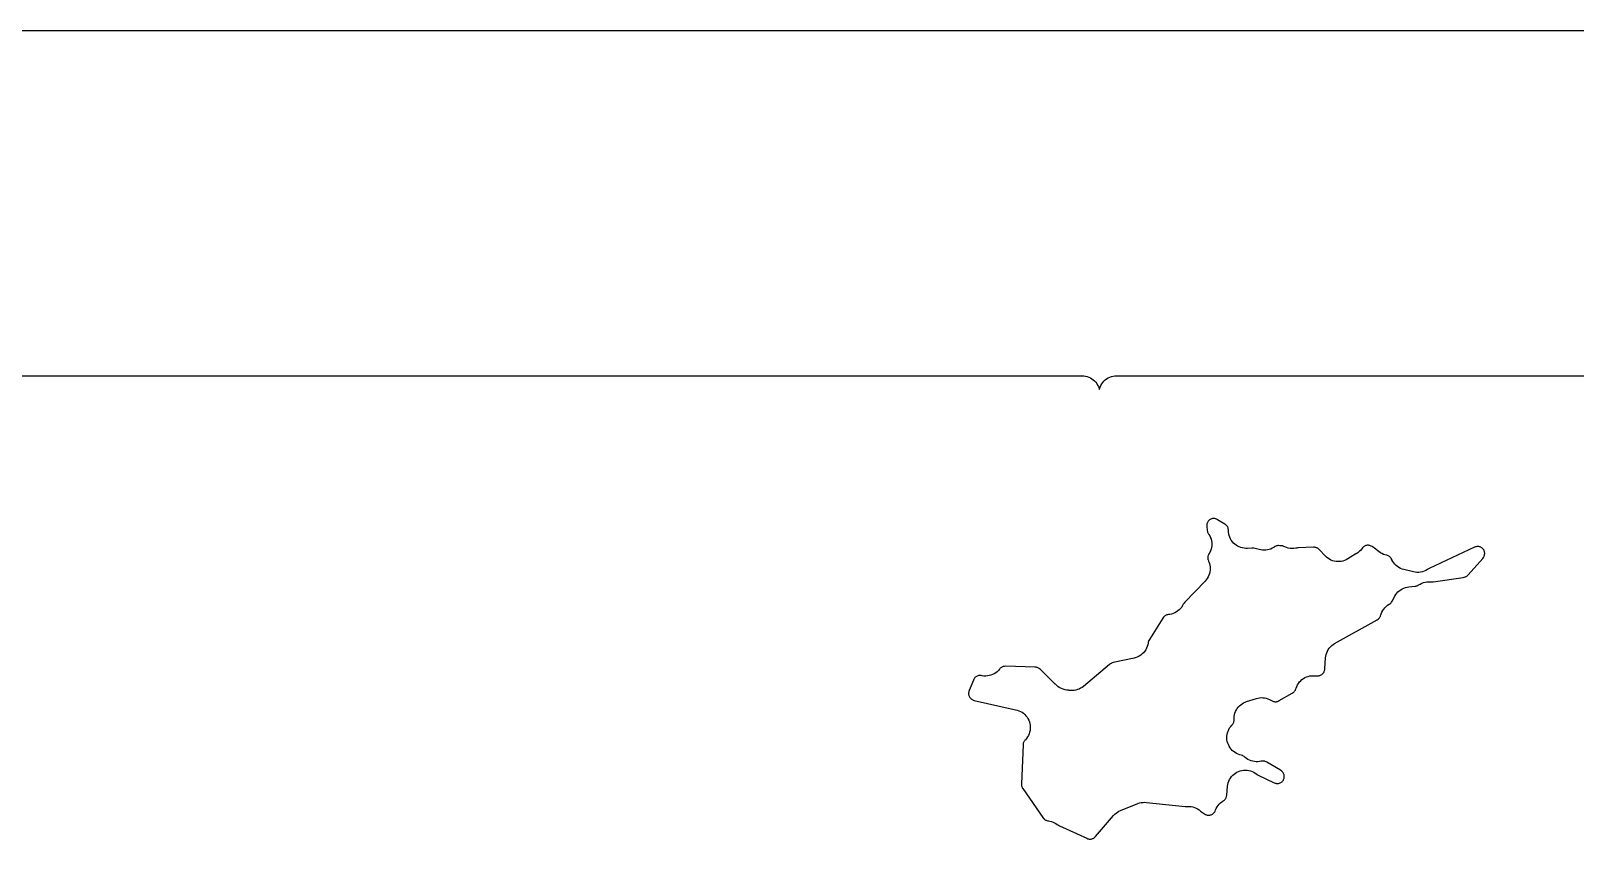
# Model space of a CAD drawing. Header units: metres. Extents: x 0 to 400, y 0 to 202.
# Drawn here: x 232.2 to 288.2, y 173.2 to 202.5 of the extents above; entities that cross this region are included whole.
import ezdxf

# ---------------------------------------------------------------- set-up
doc = ezdxf.new("R2010")
doc.units = ezdxf.units.M

msp = doc.modelspace()

# ---------------------------------------------------------------- linework, layer by layer
for points in [[(399.985, 202.4526), (0.015, 202.4526)], [(173.284, 189.9486), (270.365, 189.9486), (270.428, 189.9456), (270.49, 189.9366), (270.551, 189.9216), (270.611, 189.9006), (270.668, 189.8736), (270.722, 189.8416), (270.773, 189.8046), (270.82, 189.7626), (270.863, 189.7156), (270.9, 189.6656), (270.933, 189.6116), (270.961, 189.5556), (270.983, 189.4956), (270.993, 189.4566), (270.999, 189.4796), (271.02, 189.5406), (271.047, 189.5986), (271.079, 189.6546), (271.117, 189.7066), (271.16, 189.7546), (271.207, 189.7986), (271.258, 189.8366), (271.313, 189.8706), (271.371, 189.8986), (271.432, 189.9196), (271.494, 189.9356), (271.558, 189.9456), (271.622, 189.9486), (301.662, 189.9486)]]:
    msp.add_lwpolyline(points)
msp.add_lwpolyline([(267.238, 179.1826), (267.183, 179.1486), (267.125, 179.1186), (267.065, 179.0956), (267.002, 179.0786), (266.938, 179.0676), (266.874, 179.0636), (266.809, 179.0656), (266.745, 179.0746), (266.703, 179.0826), (266.678, 179.0846), (266.652, 179.0846), (266.628, 179.0826), (266.609, 179.0786), (266.583, 179.0706), (266.56, 179.0616), (266.541, 179.0516), (266.519, 179.0386), (266.501, 179.0236), (266.482, 179.0056), (266.467, 178.9876), (266.453, 178.9686), (266.442, 178.9506), (266.427, 178.9156), (266.274, 178.5356), (266.261, 178.4986), (266.256, 178.4786), (266.253, 178.4536), (266.252, 178.4276), (266.253, 178.4056), (266.256, 178.3836), (266.263, 178.3566), (266.27, 178.3346), (266.281, 178.3126), (266.294, 178.2906), (266.305, 178.2746), (266.321, 178.2566), (266.342, 178.2376), (266.361, 178.2226), (266.381, 178.2096), (266.401, 178.1996), (266.422, 178.1916), (266.461, 178.1806), (267.909, 177.8486), (267.955, 177.8406), (268.017, 177.8266), (268.077, 177.8066), (268.135, 177.7806), (268.19, 177.7486), (268.242, 177.7126), (268.29, 177.6706), (268.334, 177.6246), (268.373, 177.5746), (268.406, 177.5206), (268.435, 177.4636), (268.458, 177.4046), (268.474, 177.3436), (268.485, 177.2806), (268.49, 177.2176), (268.488, 177.1546), (268.48, 177.0916), (268.466, 177.0296), (268.447, 176.9696), (268.421, 176.9116), (268.389, 176.8556), (268.353, 176.8036), (268.312, 176.7556), (268.292, 176.7356), (268.278, 176.7186), (268.266, 176.6976), (268.253, 176.6736), (268.245, 176.6526), (268.238, 176.6306), (268.233, 176.6056), (268.23, 176.5656), (268.169, 175.1616), (268.169, 175.1226), (268.171, 175.1016), (268.176, 175.0786), (268.182, 175.0566), (268.191, 175.0336), (268.201, 175.0136), (268.221, 174.9816), (268.947, 173.9356), (268.971, 173.9046), (268.988, 173.8866), (269.009, 173.8676), (269.027, 173.8556), (269.047, 173.8436), (269.071, 173.8336), (269.095, 173.8256), (269.121, 173.8196), (269.147, 173.8166), (269.205, 173.8066), (269.262, 173.7916), (269.318, 173.7716), (269.371, 173.7456), (269.421, 173.7156), (269.469, 173.6816), (269.491, 173.6646), (269.51, 173.6526), (269.545, 173.6346), (270.538, 173.1806), (270.573, 173.1666), (270.598, 173.1596), (270.627, 173.1546), (270.65, 173.1526), (270.673, 173.1526), (270.697, 173.1556), (270.722, 173.1616), (270.749, 173.1696), (270.768, 173.1786), (270.79, 173.1906), (270.813, 173.2066), (270.83, 173.2216), (270.857, 173.2496), (271.512, 174.0116), (271.555, 174.0566), (271.602, 174.0976), (271.652, 174.1336), (271.707, 174.1646), (271.763, 174.1906), (272.396, 174.4426), (272.455, 174.4626), (272.516, 174.4776), (272.578, 174.4856), (272.64, 174.4886), (272.703, 174.4856), (274.105, 174.3396), (274.15, 174.3376), (274.194, 174.3386), (274.258, 174.3386), (274.321, 174.3316), (274.383, 174.3186), (274.443, 174.2996), (274.502, 174.2746), (274.558, 174.2446), (274.61, 174.2086), (274.663, 174.1686), (274.805, 174.0726), (274.841, 174.0506), (274.862, 174.0396), (274.883, 174.0316), (274.909, 174.0246), (274.933, 174.0206), (274.956, 174.0196), (274.98, 174.0206), (275.007, 174.0236), (275.029, 174.0286), (275.052, 174.0366), (275.075, 174.0466), (275.094, 174.0576), (275.114, 174.0716), (275.133, 174.0876), (275.151, 174.1066), (275.165, 174.1246), (275.179, 174.1466), (275.191, 174.1696), (275.208, 174.2116), (275.233, 174.2676), (275.264, 174.3216), (275.3, 174.3716), (275.34, 174.4186), (275.384, 174.4616), (275.433, 174.4996), (275.485, 174.5326), (275.491, 174.5366), (275.513, 174.5526), (275.531, 174.5686), (275.55, 174.5886), (275.566, 174.6096), (275.58, 174.6316), (275.591, 174.6536), (275.599, 174.6746), (275.605, 174.7016), (275.612, 174.7446), (275.644, 175.0706), (275.654, 175.1336), (275.669, 175.1946), (275.691, 175.2546), (275.718, 175.3126), (275.751, 175.3676), (275.789, 175.4186), (275.831, 175.4656), (275.879, 175.5076), (275.93, 175.5456), (275.984, 175.5786), (276.042, 175.6056), (276.102, 175.6266), (276.164, 175.6426), (276.227, 175.6516), (276.29, 175.6546), (276.354, 175.6516), (276.417, 175.6416), (276.479, 175.6266), (276.539, 175.6046), (276.596, 175.5776), (276.651, 175.5446), (276.702, 175.5066), (276.705, 175.5046), (276.722, 175.4926), (276.758, 175.4736), (277.329, 175.1986), (277.367, 175.1826), (277.389, 175.1756), (277.413, 175.1706), (277.435, 175.1686), (277.462, 175.1686), (277.487, 175.1706), (277.511, 175.1756), (277.533, 175.1816), (277.558, 175.1926), (277.58, 175.2036), (277.598, 175.2166), (277.621, 175.2346), (277.636, 175.2486), (277.652, 175.2696), (277.668, 175.2926), (277.678, 175.3106), (277.687, 175.3336), (277.695, 175.3576), (277.699, 175.3816), (277.702, 175.4076), (277.702, 175.4296), (277.699, 175.4556), (277.694, 175.4836), (277.687, 175.5066), (277.679, 175.5266), (277.667, 175.5476), (277.652, 175.5696), (277.638, 175.5886), (277.623, 175.6026), (277.598, 175.6226), (277.563, 175.6466), (277.074, 175.9396), (277.039, 175.9576), (277.014, 175.9686), (276.991, 175.9756), (276.97, 175.9796), (276.946, 175.9816), (276.921, 175.9826), (276.895, 175.9806), (276.869, 175.9756), (276.864, 175.9746), (276.803, 175.9626), (276.741, 175.9566), (276.678, 175.9566), (276.616, 175.9616), (276.555, 175.9736), (276.495, 175.9916), (276.437, 176.0146), (276.382, 176.0436), (276.329, 176.0776), (276.28, 176.1156), (276.249, 176.1436), (276.226, 176.1596), (276.202, 176.1736), (276.182, 176.1826), (276.143, 176.1956), (276.087, 176.2126), (276.027, 176.2326), (275.969, 176.2586), (275.915, 176.2906), (275.863, 176.3276), (275.816, 176.3696), (275.773, 176.4156), (275.734, 176.4656), (275.701, 176.5196), (275.673, 176.5766), (275.65, 176.6356), (275.634, 176.6966), (275.623, 176.7596), (275.619, 176.8226), (275.621, 176.8856), (275.629, 176.9486), (275.643, 177.0096), (275.663, 177.0696), (275.689, 177.1276), (275.72, 177.1826), (275.757, 177.2346), (275.798, 177.2816), (275.82, 177.3056), (275.836, 177.3246), (275.846, 177.3406), (275.857, 177.3626), (275.867, 177.3876), (275.874, 177.4146), (275.879, 177.4376), (275.882, 177.4746), (275.883, 177.5386), (275.888, 177.6006), (275.898, 177.6616), (275.914, 177.7206), (275.936, 177.7786), (275.963, 177.8346), (275.995, 177.8876), (276.032, 177.9366), (276.074, 177.9826), (276.12, 178.0236), (276.17, 178.0606), (276.223, 178.0926), (276.279, 178.1196), (276.337, 178.1406), (276.69, 178.2516), (276.748, 178.2676), (276.808, 178.2776), (276.869, 178.2816), (276.929, 178.2796), (276.99, 178.2726), (277.049, 178.2606), (277.107, 178.2416), (277.163, 178.2186), (277.216, 178.1896), (277.264, 178.1616), (277.285, 178.1516), (277.308, 178.1436), (277.335, 178.1376), (277.359, 178.1346), (277.384, 178.1336), (277.409, 178.1346), (277.432, 178.1386), (277.458, 178.1456), (277.482, 178.1546), (277.518, 178.1736), (277.989, 178.4416), (278.022, 178.4626), (278.042, 178.4776), (278.061, 178.4966), (278.077, 178.5146), (278.09, 178.5326), (278.103, 178.5556), (278.113, 178.5786), (278.13, 178.6296), (278.152, 178.6896), (278.18, 178.7456), (278.214, 178.7996), (278.252, 178.8496), (278.296, 178.8956), (278.343, 178.9376), (278.395, 178.9736), (278.449, 179.0056), (278.507, 179.0316), (278.567, 179.0526), (278.628, 179.0666), (278.691, 179.0756), (278.754, 179.0776), (278.899, 179.0756), (278.94, 179.0766), (278.965, 179.0806), (278.989, 179.0866), (279.013, 179.0946), (279.038, 179.1066), (279.061, 179.1206), (279.081, 179.1356), (279.098, 179.1506), (279.114, 179.1696), (279.13, 179.1916), (279.143, 179.2136), (279.153, 179.2376), (279.161, 179.2606), (279.166, 179.2846), (279.172, 179.3286), (279.197, 179.7186), (279.205, 179.7826), (279.219, 179.8456), (279.239, 179.9066), (279.264, 179.9656), (279.296, 180.0216), (279.333, 180.0746), (279.375, 180.1226), (279.422, 180.1676), (279.473, 180.2066), (279.527, 180.2406), (281.066, 181.1036), (281.101, 181.1246), (281.119, 181.1386), (281.138, 181.1566), (281.155, 181.1766), (281.169, 181.1966), (281.182, 181.2176), (281.192, 181.2396), (281.207, 181.2876), (281.209, 181.2926), (281.216, 181.3166), (281.24, 181.3776), (281.271, 181.4356), (281.308, 181.4906), (281.35, 181.5416), (281.397, 181.5886), (281.448, 181.6296), (281.503, 181.6656), (281.517, 181.6736), (281.536, 181.6866), (281.556, 181.7046), (281.574, 181.7226), (281.586, 181.7396), (281.609, 181.7766), (281.71, 181.9626), (281.743, 182.0166), (281.781, 182.0676), (281.824, 182.1146), (281.872, 182.1566), (281.923, 182.1936), (281.978, 182.2266), (282.035, 182.2526), (282.095, 182.2736), (282.157, 182.2886), (282.22, 182.2976), (282.434, 182.3176), (282.475, 182.3236), (282.497, 182.3286), (282.52, 182.3366), (282.542, 182.3466), (282.567, 182.3616), (282.573, 182.3656), (282.628, 182.3996), (282.686, 182.4276), (282.747, 182.4506), (282.81, 182.4666), (282.874, 182.4766), (282.938, 182.4806), (283.003, 182.4776), (283.025, 182.4756), (283.054, 182.4756), (283.095, 182.4796), (284.189, 182.6396), (284.23, 182.6476), (284.256, 182.6556), (284.279, 182.6646), (284.301, 182.6766), (284.321, 182.6906), (284.341, 182.7066), (284.37, 182.7376), (284.896, 183.3306), (284.921, 183.3606), (284.934, 183.3816), (284.947, 183.4056), (284.956, 183.4276), (284.962, 183.4476), (284.966, 183.4716), (284.969, 183.5006), (284.969, 183.5216), (284.966, 183.5456), (284.961, 183.5726), (284.954, 183.5936), (284.945, 183.6156), (284.933, 183.6376), (284.917, 183.6616), (284.903, 183.6786), (284.889, 183.6926), (284.868, 183.7096), (284.844, 183.7256), (284.825, 183.7366), (284.804, 183.7446), (284.779, 183.7526), (284.756, 183.7566), (284.731, 183.7596), (284.706, 183.7596), (284.681, 183.7576), (284.659, 183.7526), (284.634, 183.7456), (284.597, 183.7306), (282.95, 182.9626), (282.913, 182.9426), (282.892, 182.9286), (282.835, 182.8946), (282.774, 182.8676), (282.711, 182.8456), (282.646, 182.8316), (282.58, 182.8236), (282.514, 182.8216), (282.448, 182.8276), (282.383, 182.8396), (282.04, 182.9226), (281.978, 182.9406), (281.918, 182.9656), (281.861, 182.9956), (281.808, 183.0306), (281.758, 183.0716), (281.712, 183.1166), (281.672, 183.1666), (281.636, 183.2196), (281.606, 183.2766), (281.598, 183.2936), (281.581, 183.3246), (281.567, 183.3446), (281.549, 183.3656), (281.53, 183.3856), (281.514, 183.3976), (281.495, 183.4106), (281.473, 183.4226), (281.448, 183.4326), (281.423, 183.4406), (281.411, 183.4426), (281.353, 183.4566), (281.297, 183.4756), (281.243, 183.5006), (281.191, 183.5296), (281.143, 183.5626), (281.097, 183.6006), (281.077, 183.6206), (281.051, 183.6446), (281.017, 183.6686), (280.885, 183.7566), (280.852, 183.7756), (280.828, 183.7876), (280.805, 183.7956), (280.782, 183.8016), (280.759, 183.8046), (280.734, 183.8056), (280.709, 183.8046), (280.686, 183.8016), (280.663, 183.7956), (280.64, 183.7876), (280.616, 183.7756), (280.596, 183.7646), (280.574, 183.7486), (280.558, 183.7336), (280.541, 183.7156), (280.509, 183.6726), (280.465, 183.6206), (280.416, 183.5736), (280.363, 183.5316), (280.305, 183.4966), (280.291, 183.4886), (280.003, 183.3096), (279.948, 183.2786), (279.89, 183.2536), (279.829, 183.2336), (279.767, 183.2206), (279.704, 183.2126), (279.64, 183.2116), (279.577, 183.2176), (279.514, 183.2286), (279.453, 183.2456), (279.394, 183.2696), (279.337, 183.2986), (279.284, 183.3326), (279.234, 183.3726), (279.188, 183.4166), (278.976, 183.6426), (278.95, 183.6686), (278.932, 183.6826), (278.91, 183.6966), (278.888, 183.7086), (278.867, 183.7166), (278.844, 183.7246), (278.823, 183.7286), (278.795, 183.7316), (278.755, 183.7326), (278.217, 183.7146), (278.175, 183.7106), (278.14, 183.7046), (278.115, 183.6986), (278.048, 183.6896), (277.98, 183.6876), (277.913, 183.6926), (277.846, 183.7046), (277.782, 183.7236), (277.719, 183.7486), (277.684, 183.7656), (277.662, 183.7736), (277.637, 183.7796), (277.597, 183.7856), (277.537, 183.7906), (277.496, 183.7926), (277.47, 183.7916), (277.445, 183.7876), (277.42, 183.7806), (277.397, 183.7726), (277.373, 183.7606), (277.34, 183.7406), (277.319, 183.7256), (277.266, 183.6946), (277.21, 183.6696), (277.152, 183.6496), (277.093, 183.6346), (277.032, 183.6256), (276.971, 183.6226), (276.909, 183.6256), (276.849, 183.6336), (276.789, 183.6486), (276.64, 183.6916), (276.603, 183.6996), (276.577, 183.7036), (276.554, 183.7046), (276.519, 183.7046), (276.37, 183.6936), (276.308, 183.6916), (276.245, 183.6966), (276.183, 183.7066), (276.123, 183.7236), (276.064, 183.7456), (276.008, 183.7736), (275.955, 183.8066), (275.905, 183.8446), (275.859, 183.8866), (275.818, 183.9336), (275.781, 183.9846), (275.749, 184.0386), (275.723, 184.0956), (275.702, 184.1546), (275.687, 184.2146), (275.678, 184.2766), (275.675, 184.3396), (275.675, 184.3646), (275.672, 184.3886), (275.668, 184.4136), (275.661, 184.4356), (275.651, 184.4596), (275.639, 184.4806), (275.626, 184.5016), (275.61, 184.5206), (275.592, 184.5386), (275.574, 184.5526), (275.541, 184.5756), (275.283, 184.7296), (275.247, 184.7486), (275.221, 184.7596), (275.201, 184.7656), (275.179, 184.7706), (275.155, 184.7726), (275.13, 184.7726), (275.102, 184.7696), (275.08, 184.7656), (275.06, 184.7596), (275.034, 184.7496), (275.012, 184.7376), (274.995, 184.7266), (274.974, 184.7096), (274.956, 184.6926), (274.941, 184.6746), (274.927, 184.6546), (274.915, 184.6326), (274.904, 184.6076), (274.897, 184.5846), (274.892, 184.5616), (274.889, 184.5386), (274.889, 184.5146), (274.892, 184.4756), (274.908, 184.3486), (274.915, 184.3066), (274.922, 184.2816), (274.93, 184.2616), (274.942, 184.2386), (274.968, 184.1986), (275, 184.1446), (275.025, 184.0876), (275.046, 184.0286), (275.061, 183.9686), (275.069, 183.9066), (275.072, 183.8446), (275.069, 183.7816), (275.06, 183.7206), (275.044, 183.6596), (275.024, 183.6006), (274.997, 183.5446), (274.966, 183.4906), (274.96, 183.4816), (274.949, 183.4606), (274.939, 183.4376), (274.931, 183.4106), (274.926, 183.3866), (274.924, 183.3686), (274.924, 183.3416), (274.926, 183.3156), (274.93, 183.2946), (274.937, 183.2726), (274.954, 183.2286), (274.963, 183.2076), (274.985, 183.1486), (275, 183.0876), (275.01, 183.0256), (275.014, 182.9626), (275.012, 182.8996), (275.003, 182.8366), (274.988, 182.7756), (274.968, 182.7156), (274.942, 182.6586), (274.91, 182.6036), (274.873, 182.5526), (274.832, 182.5046), (274.094, 181.7426), (274.066, 181.7106), (274.053, 181.6936), (274.039, 181.6676), (274.016, 181.6216), (273.981, 181.5656), (273.94, 181.5136), (273.895, 181.4666), (273.845, 181.4236), (273.79, 181.3866), (273.733, 181.3546), (273.672, 181.3296), (273.609, 181.3106), (273.545, 181.2976), (273.507, 181.2946), (273.472, 181.2886), (273.443, 181.2806), (273.419, 181.2726), (273.397, 181.2616), (273.376, 181.2486), (273.357, 181.2336), (273.335, 181.2126), (273.32, 181.1966), (273.298, 181.1636), (272.81, 180.3916), (272.791, 180.3576), (272.782, 180.3386), (272.774, 180.3146), (272.768, 180.2926), (272.763, 180.2566), (272.75, 180.1926), (272.731, 180.1296), (272.706, 180.0696), (272.675, 180.0126), (272.638, 179.9586), (272.596, 179.9086), (272.549, 179.8636), (272.498, 179.8226), (272.443, 179.7876), (272.385, 179.7586), (272.324, 179.7346), (272.261, 179.7176), (271.5, 179.5506), (271.463, 179.5406), (271.441, 179.5326), (271.419, 179.5216), (271.398, 179.5086), (271.365, 179.4846), (270.417, 178.6896), (270.369, 178.6526), (270.317, 178.6206), (270.262, 178.5936), (270.205, 178.5716), (270.146, 178.5556), (270.086, 178.5446), (270.025, 178.5386), (269.964, 178.5396), (269.904, 178.5456), (269.875, 178.5516), (269.833, 178.5566), (269.817, 178.5576), (269.75, 178.5676), (269.685, 178.5846), (269.622, 178.6086), (269.562, 178.6396), (269.505, 178.6756), (269.452, 178.7186), (269.405, 178.7656), (269.397, 178.7736), (268.858, 179.3016), (268.829, 179.3276), (268.809, 179.3426), (268.791, 179.3536), (268.771, 179.3626), (268.745, 179.3716), (268.723, 179.3776), (268.699, 179.3816), (268.66, 179.3856), (267.6, 179.4166), (267.559, 179.4156), (267.533, 179.4126), (267.511, 179.4076), (267.486, 179.3986), (267.461, 179.3876), (267.441, 179.3766), (267.418, 179.3596), (267.4, 179.3446), (267.384, 179.3256), (267.377, 179.3176), (267.335, 179.2676), (267.289, 179.2226), (267.238, 179.1826)], close=True)

doc.saveas('drawing.dxf')
